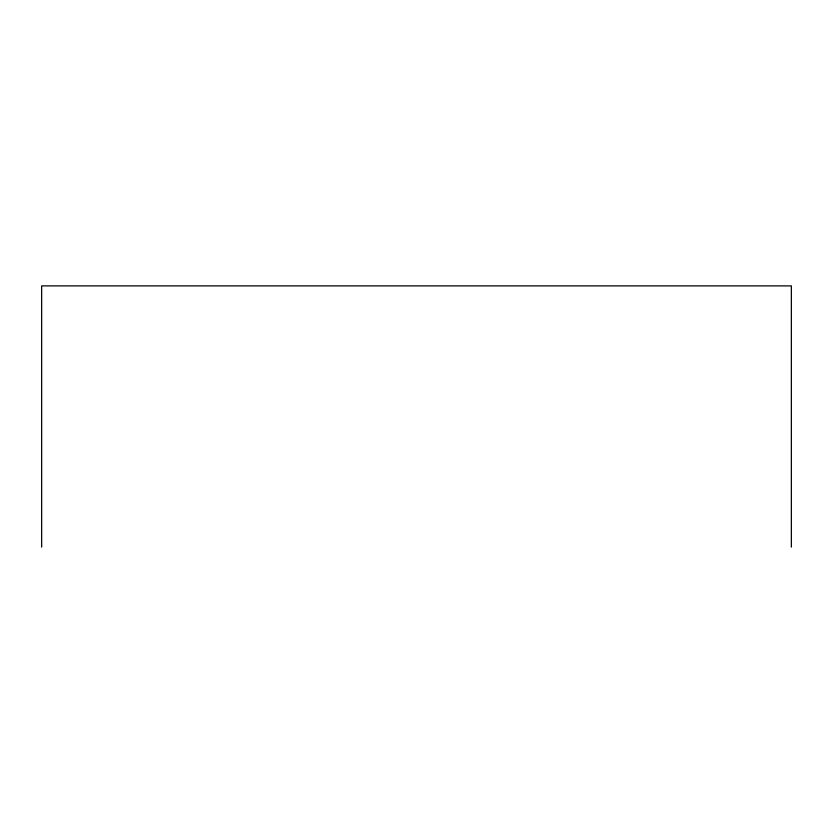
<?xml version="1.0" encoding="UTF-8"?>
<svg xmlns="http://www.w3.org/2000/svg" width="833" height="833" viewBox="0 0 833 833"><rect width="100%" height="100%" fill="white"/><g stroke="black" fill="none" stroke-linecap="round" stroke-linejoin="round"><path stroke-width="1.25" d="M791.35 547.114L791.35 285.886L41.65 285.886L41.65 547.114"/></g></svg>
